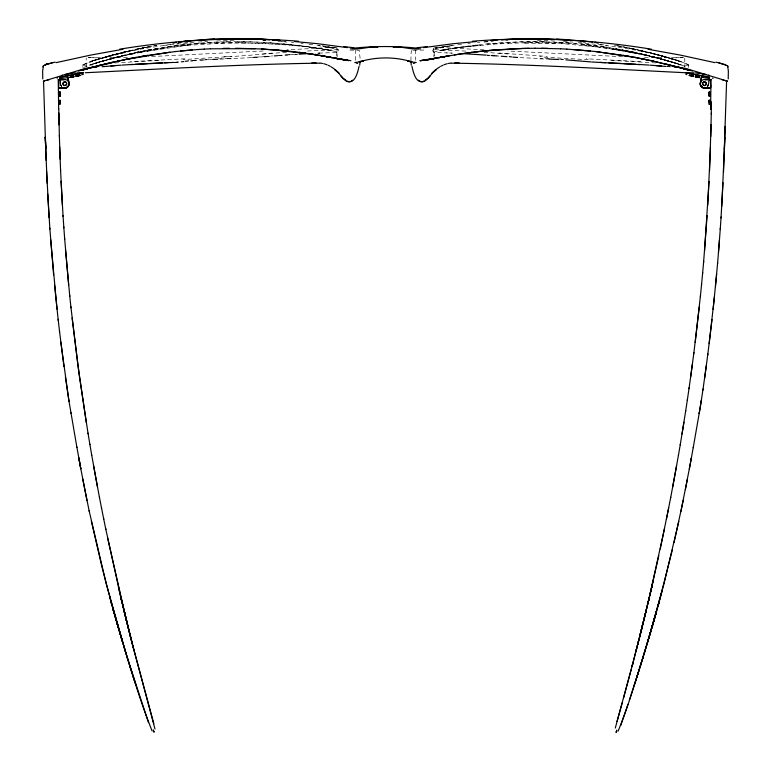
<?xml version="1.0" encoding="UTF-8"?>
<svg xmlns="http://www.w3.org/2000/svg" width="771" height="771" viewBox="0 0 771 771"><rect width="100%" height="100%" fill="white"/><g stroke="black" fill="none" stroke-linecap="round" stroke-linejoin="round"><path stroke-width="0.58" stroke-dasharray="3.85 2.89" d="M336.927 55.685L336.773 51.628L337.168 56.938M336.754 52.91L337.39 47.927M434.246 52.91L434.073 55.724L433.61 47.927M86.275 66.884L86.207 57.998M355.614 60.263L355.412 50.028M145.69 47.282L120.469 52.891L123.081 52.245L133.797 49.836L101.483 58.076L128.487 50.944L148.311 46.809L116.18 53.989L89.407 61.844L114.195 54.548L93.339 60.543L82.613 64.889L82.873 67.424M415.588 50.028L415.386 60.263M708.424 83.943L708.944 80.704M433.832 56.938L434.073 55.685M684.793 57.998L684.725 66.884M452.432 45.277L436.02 48.322L433.35 49.238L432.753 50.231L433.08 51.763L434.285 52.476L452.288 53.103L446.342 52.9M688.33 67.424L688.773 65.313L687.828 64.407M707.624 86.622L709.378 78.989L707.605 86.651A4.192 4.192 0 0 0 708.568 83.943M411.984 50.173L411.059 52.92L410.924 61.198M318.915 53.103L336.917 52.476L338.122 51.763L338.459 50.231L337.852 49.238L335.183 48.322L318.539 45.248M433.543 52.255L438.67 50.693L458.119 47.523L494.095 44.217M83.528 67.463L98.495 62.037L130.347 54.124M82.613 64.889L97.686 59.434L129.73 51.464M94.804 60.08L90.93 61.343L119.254 53.324L96.992 59.434M97.907 62.412L90.39 64.803L116.961 57.006L139.84 51.667L116.961 57.006L94.293 63.521L134.462 52.881L114.069 57.777M100.596 58.317L93.464 60.533L110.841 55.512L93.339 60.543M433.35 49.238L454.138 45.344M100.606 61.593L99.237 62.008L121.037 56.36L142.519 51.908L130.858 54.201M338.228 49.585L305.499 51.088M115.438 57.526L91.903 64.311L114.985 57.565M688.773 65.313L677.063 64.764M101.483 61.304L106.041 60.013M113.26 54.76L106.918 56.505L126.492 51.484L113.26 54.76L116.18 53.989M104.895 57.064L110.841 55.512M102.88 60.919L108.692 59.338M107.776 59.512L127.205 54.519M272.404 53.026C242.643 56.62 212.777 57.17 182.91 59.743M109.26 55.869L114.648 54.5M121.23 55.917L139.84 51.667M120.276 53.334L141.382 48.968L171.278 44.333M148.89 49.874L137.922 52.042L179.017 45.161L214.743 42.164C248.975 40.612 283.333 42.8 317.16 48.178M156.099 45.383L156.85 45.238L154.605 45.643M156.629 48.457L157.38 48.313L136.602 52.361L167.962 46.645M131.774 53.989L144.071 51.599M480.796 45.21L459.024 47.58L439.721 50.684C518.228 35.668 600.503 39.215 676.793 63.501L647.38 55.281L622.313 49.874M439.133 47.619L443.836 46.732M156.85 45.238L135.937 49.315L153.487 45.846M441.157 47.233L445.811 46.385M441.744 50.298L446.351 49.46M188.143 45.103L164.223 48.11L140.939 52.197L185.291 45.518L226.664 42.887M444.52 46.617L452.664 45.248M445.079 49.691L449.676 48.901M164.223 48.11L141.372 51.956M508.176 43.33L542.803 42.232M454.042 48.178L479.273 44.766M168.753 46.848L195.111 43.908L223.58 42.338M167.519 46.723L190.591 43.889L214.743 42.164M233.921 40.237L216.574 41.027M360.115 58.317L359.161 50.279L347.172 50.057M520.039 57.661L542.63 58.548M457.704 44.824L462.234 44.275M176.964 43.61L178.805 43.388M337.129 47.494L332.677 47.86M486.79 44.005L520.174 41.875L545.261 41.788M184.616 42.723L187.873 42.386M184.953 58.789L130.588 61.613M467.881 43.581L470.262 43.34M477.394 42.627L479.774 42.386M185.271 61.41L188.799 61.082M93.04 64.87L82.43 65.313M184.847 61.063L188.847 60.697M193.974 42.444L163.963 45.412M682.894 57.478L680.244 57.661M683.569 57.333L676.697 57.796M192.316 60.398L201.029 59.781M193.01 60.716L199.622 60.234M264.212 56.678L255.953 57.305M266.496 56.505L272.192 56.071M262.497 54.037L287.226 52.235M264.655 56.524L272.703 55.926M483.812 41.856L489.383 41.441M484.265 42.039L493.257 41.355M335.346 47.204L286.899 49.855M251.51 57.497L254.767 57.256M255.847 57.179L262.362 56.697M278.63 55.589L284.094 55.184M198.07 42.106L207.784 41.461M114.821 62.962L159.722 60.36M174.853 62.316L179.922 61.959L174.111 62.355M278.109 55.531L284.692 55.059M251.163 57.661L217.615 59.251M288.576 54.866L297.866 54.24M174.005 62.364L179.576 61.979M285.829 54.982L297.404 54.221M202.937 60.013L211.813 59.502M205.288 59.502L211.794 59.136M263.162 51.011L148.417 56.688M505.757 40.728L508.031 40.612M493.479 44.082L508.667 43.484M317.575 53.17L319.811 53.074L315.117 53.266M215.687 43.205L218.81 43.089M225.942 41.788L226.944 41.759M218.299 58.866L227.696 58.577M679.232 57.594L674.644 57.844M127.408 57.526L93.657 57.652M523.846 42.954L532.896 42.704M423.828 50.057L411.839 50.279M221.152 43.128L246.228 43.109M524.974 43.109L563.331 43.696L601.207 47.416M223.908 56.408L231.473 56.302M675.28 57.709L643.592 57.526M228.399 42.232C262.776 43.793 297.539 43.976 331.482 50.684C300.613 44.863 269.224 41.798 237.815 41.673M687.501 64.253C652.16 51.04 614.593 45.99 577.238 42.444M228.804 42.848L234.933 42.81M536.269 42.81L542.398 42.848M498.798 53.026L547.294 56.408M544.538 42.887L555.515 43.205M539.787 58.895L549.212 59.107M96.356 57.844L91.768 57.594M238.306 42.704C271.402 43.513 304.911 44.467 337.284 51.908L337.659 52.255M547.622 42.338L576.091 43.908L602.45 46.848M549.27 58.741L543.507 58.577M554.638 41.027L537.281 40.237M92.433 57.738L87.431 57.333M484.101 49.855L435.654 47.204M622.582 56.688L507.838 51.011M262.689 40.381L266.072 40.555M611.49 60.36L656.381 62.962M559.409 59.136L565.914 59.502M263.181 40.612L265.446 40.728M640.614 61.613L586.249 58.789M561.095 59.579L563.514 59.714M465.703 51.088L432.974 49.585M90.756 57.661L88.106 57.478M569.065 42.916L556.469 42.164M563.418 41.461L573.132 42.106M483.976 52.235L508.706 54.037M486.511 55.059L490.934 55.377M487.108 55.184L489.354 55.348M508.841 56.697L512.098 56.938M496.861 55.907L499.01 56.071M509.265 56.852L511.665 57.025M281.82 41.441L287.39 41.856M438.323 47.86L433.871 47.494M277.945 41.355L286.937 42.039M667.069 66.547L671.184 66.904M666.819 66.479L669.883 66.759M291.428 42.386L293.809 42.627M300.941 43.34L303.321 43.581M583.329 42.386L585.497 42.607M583.059 45.103L609.755 48.698M588.292 59.743L542.601 57.064L539.729 56.302M580.611 43.889L603.693 46.723M308.978 44.275L313.498 44.824M228.573 58.548L231.416 58.895M665.903 60.302L640.354 54.201L601.467 47.31M599.925 44.333L607.24 45.412M317.064 45.344L337.852 49.238M629.83 51.956L606.979 48.11M603.24 46.645L634.61 52.361L613.832 48.313L614.574 48.457M611.904 49.055L640.354 54.201M322.047 45.817L330.046 47.233L325.401 46.385M321.526 48.901L329.468 50.298L324.851 49.46M614.352 45.238L618.573 46.019M617.716 45.846L635.275 49.315L619.73 46.231M617.696 45.855L624.394 47.089M327.367 46.732L332.079 47.619M627.131 51.599L639.429 53.989M642.715 50.944L631.998 48.612C650.975 53.276 670.751 56.707 688.59 64.889M622.891 46.809L633.935 48.987L625.512 47.282M631.998 48.612L661.104 55.608L681.805 61.844L651.254 53.074L664.284 56.505M631.362 51.667L663.436 59.512M640.855 54.124L659.301 58.374M657.133 57.777L636.74 52.881L649.972 55.917M640.431 50.443L650.734 52.891M643.997 54.519L668.833 61.073L650.502 56.1M659.552 58.529L655.774 57.526L673.295 62.412M657.942 54.76L637.415 49.836L655.022 53.989L680.273 61.343L651.948 53.324L677.738 60.533L674.211 59.434M651.196 56.35L680.812 64.803L656.217 57.565M651.254 53.074L669.72 58.076L657.017 54.548M673.979 59.328L656.555 54.5L672.881 59.03M655.774 57.526L677.69 63.569L687.674 67.463M660.362 55.512L663.349 56.331M654.242 57.006L679.309 64.311M671.502 58.606L677.863 60.543M669.72 61.304L676.793 63.501M60.938 85.302L61.651 86.545A4.173 4.173 0 0 1 60.716 83.837M60.899 85.35L59.83 78.989M60.302 80.704L60.832 83.943M223.58 42.097A127.408 27.852 -1.7 0 1 228.447 41.981M542.755 41.981A127.408 27.852 1.7 0 1 547.622 42.097M708.549 83.866A4.192 4.192 0 0 1 707.576 86.564M60.687 83.914A4.173 4.173 0 0 0 61.661 86.593A4.192 4.192 0 0 1 60.678 83.943"/><path stroke-width="1.16" d="M709.243 100.201L709.224 104.557L709.253 100.008L709.147 102.061M709.243 92.308L709.33 91.816L709.31 95.112M709.995 100.413L709.975 104.403M710.072 92.221L710.043 96.481L710.052 95.816M709.224 94.688L709.301 96.433L709.233 94.332M709.233 93.561L709.33 92.231M709.301 95.44L709.32 92.809M59.781 77.254L59.791 79.172L59.781 77.254L83.47 72.715L59.724 77.437M709.224 95.074L709.224 96.144M709.224 93.917L709.243 91.98M60.013 91.98L59.945 93.908L59.926 91.816L60.013 92.308M726.571 82.16L723.516 172.155M710.486 83.933L710.573 79.827M709.802 101.29L710.698 101.28L710.592 109.357L711.016 79.529C708.424 79.047 712.452 87.884 710.052 88.01M709.465 77.254L709.465 79.143L709.465 77.254L685.785 72.715L689.862 73.505M711.267 113.838L711.431 102.813M711.276 113.279L710.766 136.496M711.064 124.468L709.551 170.834M725.174 126.309L724.403 149.121L724.807 137.402M710.457 147.126L707.768 205.202M724.422 148.466L721.733 206.522M709.06 181.397L704.549 250.96M723.025 182.717L721.02 217.971M360.076 61.198L359.729 65.149M728.229 78.931L728.354 70.932L727.622 65.843L718.842 62.827M707.123 215.658L703.586 262.391M720.239 229.411L721.087 216.979M720.316 228.389L718.505 252.281M719.488 239.8L717.55 263.711M702.574 273.811L703.682 261.273M717.647 262.593L715.449 286.552M701.494 285.231L702.67 272.674M716.635 273.994L713.117 309.383M700.357 296.652L701.6 284.065M700.473 295.447L695.201 342.353M714.438 296.768L709.166 343.673M699.287 306.829L693.746 353.879M711.999 319.531L707.711 355.2M55.098 62.123L45.373 64.677L43.378 65.843L42.646 70.932L42.771 78.931M58.201 79.808C60.456 78.006 57.921 88.154 58.818 87.904L64.157 87.827A4.192 4.192 0 0 0 69.014 83.634A4.192 4.192 0 0 0 64.041 79.577L58.692 79.654L59.174 79.731M693.9 352.598L690.643 377.106M707.865 353.918L704.588 378.455M692.377 364.23L689.004 388.709M701.244 400.814L701.099 401.855L703.046 389.018M706.342 365.55L702.892 390.145M693.216 447.71L699.326 412.62M687.318 400.255L689.149 387.591M685.583 411.675L687.453 399.214M685.708 410.75L682.027 434.044M683.935 422.132L680.224 444.906M699.201 413.555L701.225 400.987M699.22 413.391L701.147 401.508M678.413 455.516L680.311 444.327M709.05 80.117L709.465 78.594L701.388 77.216L700.579 82.584A4.173 4.173 0 0 0 706.487 87.528A4.192 4.192 0 0 1 700.444 82.526L701.321 77.669M678.48 455.054L672.697 487.041M359.045 66.325C357.802 71.838 355.094 84.675 347.027 81.109M676.62 465.607L670.635 497.864M691.269 458.475L693.293 447.228M689.361 468.835L691.327 458.09L689.332 469.028M689.39 468.643L680.87 511.713M670.741 497.285L666.385 519.452M685.38 489.662L687.414 479.157M668.669 507.916L660.246 549.019M664.544 528.463L648.459 601.091M683.241 500.292L674.066 542.562M658.791 555.689L650.223 593.622M615.297 728.055L632.933 663.012L631.969 666.751L645.5 613.34M678.817 521.312L663.956 583.869L647.736 641.723M651.929 586.317L651.485 588.254L653.239 580.64M651.784 586.962L648.247 601.987L649.095 598.383M650.926 590.576L641.327 630.235L645.202 614.477M672.322 550.002L658.28 605.033M644.903 615.807L646.387 609.649M648.883 599.279L645.202 614.574M648.112 602.488L639.92 635.805M640.778 632.336L639.487 637.54L642.484 625.503L637.704 644.575L638.629 640.855M636.528 649.143L636.036 651.081L638.966 639.467M637.54 645.125L632.316 665.306M662.116 590.885L662.279 590.249L660.275 597.737M631.227 669.527L623.44 698.42M658.424 604.531L658.916 602.739L649.5 635.728M660.477 596.976L650.454 632.567M622.255 702.709L617.012 721.473M652.256 626.312L655.957 613.359L652.574 625.3M654.598 618.246L656.641 610.921M655.273 615.807L641 664.024L629.367 700.107M653.76 621.118L646.059 647.332M85.938 68.609L86.15 67.877M650.907 631.006L644.296 653.23M59.213 88.077L64.157 87.865M647.332 643.101L649.327 636.374M618.014 731.274C629.377 703.952 637.241 675.03 646.243 646.782M642.571 658.916L644.469 652.613M642.927 657.663L636.991 676.668M638.639 671.512L635.535 681.217M639.94 667.329L641.424 662.54M635.718 680.677L634.263 685.217M616.434 731.322L616.068 732.45L616.829 730.07M627.951 704.347L620.79 725.347M83.461 74.218L81.591 74.835M42.983 66.855L43.369 65.853M85.523 69.168L86.111 68.407L85.677 68.966L87.855 68.397L85.032 69.265L90.949 67.569L81.687 70.132L87.721 68.484M430.073 75.924L427.491 78.738M433.331 58.5L432.136 59.213L434.516 58.413M434.169 71.52C429.726 74.777 424.879 86.034 418.451 80.194M431.943 73.033L435.596 69.756M425.197 80.174L426.488 78.97M352.549 80.194C346.121 86.034 341.274 74.777 336.831 71.52M434.401 71.366L436.338 69.727M436.396 69.159L439.865 66.846M354.785 62.557L356.992 62.191M84.897 69.457L86.073 68.744M57.642 77.919L57.073 78.16M423.973 81.109C415.906 84.675 413.198 71.838 411.955 66.325M440.8 66.277L442.872 65.284M67.954 77.582L59.916 78.681M67.848 77.293L68.667 82.584M84.261 69.583L90.949 67.569M84.868 69.351L86.487 68.754L83.075 69.824L88.492 68.262L85.099 69.226L86.545 68.821M46.915 80.377L49.286 79.586M443.903 64.783L447.257 63.665M47.031 64.147L45.518 64.639L52.158 62.827M83.037 69.91L86.641 68.773L83.885 69.631M45.219 64.725L46.906 64.195L45.373 64.677M44.371 80.916L43.369 81.206L84.617 68.629M414.759 63.068L413.343 63.482M61.516 75.481L62.624 75.153M84.222 69.448L124.748 59.627L169.919 52.187M78.449 71.028L86.844 68.706M89.157 68.079L84.511 69.351L94.448 66.682M87.692 68.484L96.645 66.113M64.745 74.556L65.882 74.257M65.294 74.797L70.113 73.659M100.085 65.256L98.813 65.574L105.964 63.82L91.585 67.424L92.732 67.135M113.067 62.162L105.02 64.051L105.964 63.82M56.071 62.644L90.853 55.059L122.936 49.267M105.02 64.051L111.988 62.412M69.988 77.505L70.46 77.437M67.077 73.958L68.349 73.669M433.225 58.75L435.451 58.268L424.561 60.34L444.655 56.572L438.66 57.719M111.275 62.576L118.907 60.861M118.059 61.054L117.5 61.179L130.569 58.461M75.77 75.491L77.746 75.115M80.068 75.481L76.001 76.319M70.479 77.399L69.891 77.437L74.093 76.599L71.067 77.235L73.332 76.734M73.756 76.763L72.628 76.955M70.248 76.599L73.727 75.895M123.639 59.868L130.029 58.567M77.871 75.847L75.924 76.223L77.861 75.992M432.406 58.933L434.044 58.606L420.108 60.707L441.118 57.237M70.383 77.37L71.115 77.312M135.918 57.449L129.673 58.644L136.371 57.362M78.507 75.028L79.982 74.739L78.526 74.97M432.666 58.885L424.291 60.35M439.48 57.546L461.154 53.816L483.6 50.992L509.544 48.968L528.916 48.303M440.684 57.314L446.727 56.196M135.629 57.497L147.473 55.416L141.739 56.399M445.146 56.485L444.106 56.668L449.927 55.637M76.406 76.165L80.078 75.471M448.433 63.463L450.804 63.058M357.869 62.104L363.324 61.082L359.103 61.882C375.602 56.842 394.559 56.418 411.897 61.882L407.676 61.082L410.027 61.564M119.63 49.199C178.679 39.504 238.885 36.488 298.56 41.248M147.261 55.454L175.345 51.541M454.244 54.905L471.881 52.332M71.096 73.149L72.522 72.927M71.501 73.418L75.683 72.908M423.491 47.648L453.097 43.725L476.295 41.547M420.079 60.687L427.336 59.868L426.739 59.955M427.385 46.53L417.169 47.763M172.771 42.858L176.193 42.395M471.283 52.409L477.606 51.638M173.07 42.81L176.414 42.357M477.124 51.696L483.6 50.992M420.706 48.804C411.492 50.154 402.481 46.144 393.22 47.233M178.486 42.077L190.283 40.786M178.641 42.058C208.883 38.405 239.463 37.606 269.86 39.687M175.046 51.58L192.22 49.932M181.368 61.815L183.777 61.564M489.884 50.385L482.935 51.059L522.507 48.438M180.568 50.992L198.157 49.498M94.737 67.376L96.895 67.183M102.109 66.711L115.101 65.66M489.537 50.423L496.061 49.864M190.832 60.899L193.01 60.716M490.809 40.497L497.979 39.919M110.928 65.93L121.066 65.169M264.212 56.678L266.496 56.505M253.563 57.478L255.953 57.305M472.44 41.248C532.115 36.488 592.321 39.504 651.37 49.199M274.341 55.907L277.56 55.666M173.668 62.403L131.263 64.61M285.212 55.107L287.458 54.943M200.479 60.177L202.937 60.013M214.598 39.042L201.915 39.803M198.012 49.508L204.228 49.113M122.175 65.092L132.998 64.407M501.458 39.678L521.62 38.723M501.343 39.687L544.326 38.637L581.064 40.805M299.042 54.163L305.422 53.777M451.324 63.155C528.337 64.253 607.799 68.879 685.756 72.744M135.301 64.282L147.569 63.617M204.132 49.122L210.406 48.795M418.624 48.322C396.66 45.952 374.34 45.952 352.376 48.322M162.334 62.865L149.757 63.501M164.512 62.75L167.779 62.586M212.661 59.454L217.615 59.251M210.348 48.804L255.278 48.669M225.874 38.675L251.115 38.762L269.754 39.678M85.244 72.744C163.201 68.879 242.692 64.234 319.676 63.155M710.428 87.904L705.099 87.846A4.173 4.173 0 0 1 700.261 83.644A4.173 4.173 0 0 1 705.214 79.606L710.563 79.654M522.237 48.448L535.305 48.245M82.882 72.763L76.965 72.84M223.012 48.371L229.421 48.274M60.61 87.73L62.47 87.701M58.49 79.808L64.07 79.721M58.644 87.759L64.176 87.682M58.239 79.529L58.557 101.28L59.473 101.309M311.763 62.952L316.139 62.914M535.141 48.245L560.652 48.804M532.106 38.55L545.328 38.675M235.695 48.245L261.841 48.987L288.065 51.059L261.456 48.968M454.861 62.914L459.237 62.952M705.186 79.721L711.016 79.529M705.07 87.682L710.611 87.759M710.467 88.077L705.118 88A4.173 4.173 0 0 1 701.292 81.128M541.579 48.274L547.988 48.371M377.78 47.233C368.519 46.144 359.508 50.154 350.294 48.804M694.035 72.84L688.117 72.763M549.212 59.107L558.541 59.454M621.455 63.501L608.868 62.865M560.594 48.795L566.868 49.122M623.643 63.617L635.902 64.282M600.156 62.412L605.601 62.692M462.513 53.604L485.99 55.107M639.94 64.61L591.636 61.979M638.205 64.407L649.028 65.092M569.287 39.803L556.604 39.042M566.772 49.113L590.432 50.992M565.885 59.859L590.682 61.902M572.843 49.498L595.954 51.58L623.739 55.454M650.136 65.169L661.441 66.027M492.014 55.454L494.172 55.608M347.721 60.437L326.345 56.572L332.34 57.719M491.503 55.512L496.861 55.907M512.86 57.121L517.649 57.478M656.102 65.66L666.057 66.46M501.285 56.244L506.99 56.678M350.892 60.707L329.882 57.237M294.705 41.547L317.903 43.725L347.509 47.648M280.191 40.487L272.067 39.822L280.403 40.497M274.939 49.864L316.756 54.905L309.846 53.816M674.307 67.183L676.475 67.376M695.317 72.908L699.499 73.418M353.831 47.763L343.615 46.53M281.116 50.385L294.194 51.734L293.394 51.638M580.92 40.786L592.726 42.077M595.655 51.541L635.371 57.497L623.527 55.416L629.261 56.399M293.876 51.696L300.102 52.457M337.708 58.529L338.864 59.213L336.946 58.538L348.714 60.61L336.484 58.413M594.788 42.357L598.132 42.81M595.01 42.395L598.431 42.858M299.119 52.332L305.808 53.238L304.593 53.054M414.008 62.191L416.215 62.557M305.326 53.16L316.756 54.905M689.534 74.768L690.729 74.97M693.486 75.519L691.5 75.115L692.3 75.317M689.178 75.471L692.165 76.05M689.178 75.481L693.601 76.29L692.772 76.242M698.478 72.927L699.904 73.149M413.131 62.104L409.767 61.516M346.709 60.35L338.334 58.885M648.064 49.267L680.147 55.059L714.929 62.644M314.915 54.606L321.95 55.782L316.023 54.789M320.196 63.058L322.567 63.463M691.385 73.775L709.522 77.437M319.734 55.406L326.894 56.668L321.073 55.637M693.331 76.223L691.385 75.992M324.273 56.196L330.316 57.314M691.385 75.847L692.83 76.127M325.854 56.485L331.52 57.546M634.629 57.362L653.5 61.179L640.431 58.461M696.04 75.992L695.529 75.895L699.018 76.647M698.786 77.437L699.634 77.514L695.5 76.763M635.082 57.449L647.361 59.868M697.389 77.158L695.153 76.589L698.179 77.235M698.14 77.312L699.528 77.572M700.887 73.659L705.706 74.797M697.514 76.29L698.998 76.599M686.845 74.681L685.785 74.218M338.594 58.933L339.895 59.203L335.549 58.268L338.594 58.933L336.811 58.538L337.775 58.75M695.943 76.772L696.627 76.917M698.767 77.399L699.258 77.505M652.093 60.861L686.489 69.351L676.553 66.682M652.941 61.054L683.308 68.484M702.651 73.669L703.923 73.958M715.902 62.123L725.781 64.725M665.036 63.82L679.415 67.424L678.268 67.135M705.118 74.257L706.255 74.556M686.383 68.629L727.622 81.196L726.629 80.916M687.115 69.631L680.051 67.569L689.313 70.132M680.051 67.569L692.551 71.028M681.843 68.079L686.778 69.448M683.279 68.484L685.901 69.226L682.508 68.262L687.925 69.824L684.455 68.821L686.739 69.583M357.657 63.482L356.241 63.068M708.376 75.153L709.484 75.481M725.424 80.83L726.215 81.109M687.963 69.91L684.359 68.773L685.332 69.082L684.889 68.407L685.477 69.168M721.714 79.586L724.085 80.377M323.743 63.665L327.097 64.783M713.069 78.401L712.491 78.16M684.513 68.754L686.132 69.351M328.128 65.284L330.2 66.277M684.927 68.744L686.103 69.457M331.135 66.846L334.604 69.159M335.404 69.756L339.057 73.033M334.662 69.727L336.599 71.366M344.512 78.97L345.803 80.174M343.509 78.738L340.927 75.924M152.128 731.033C137.305 693.939 126.598 655.032 115.197 616.694M728.017 66.855L727.631 65.863M148.504 722.658L127.205 657.422M135.879 684.976L132.949 675.868M153.728 731.149L154.065 732.209L153.304 729.838M134.597 680.986L131.494 671.271M130.048 666.674L131.677 671.801M123.89 646.551L130.203 667.088M127.562 658.675L121.317 637.858M89.099 510.662L106.186 583.628L125.837 652.998M122.406 641.491L112.73 607.953L113.597 611.114M122.811 642.86L118.329 627.633M684.85 67.877L685.062 68.609M120.816 636.133L121.818 639.573M120.633 635.487L111.226 602.508L113.308 610.054M116.768 622.274L118.782 629.203L113.019 609.003L115.197 616.79M115.987 619.489L117.876 626.071M154.981 728.961L133.961 650.213M153.834 723.709L132.602 644.884M111.862 604.792L101.782 566.193L91.325 521.071M111.467 603.404L109.655 596.744L109.858 597.496M131.166 639.236L134.096 650.84L130.222 635.574M129.644 633.184L132.429 644.334L128.42 628.423M127.649 625.262L130.646 637.309L129.355 632.104M128.063 626.9L124.044 610.642M129.788 633.839L124.931 614.236M125.615 617.051L128.034 626.842M124.343 611.875L126.984 622.669L107.583 537.83M121.461 599.944L124.931 614.333L121.249 599.048M123.755 609.408L128.815 630.003L122.03 602.247M120.083 594.142L121.673 600.85M121.037 598.142L121.885 601.756L118.358 586.731M119.91 593.381L105.588 528.222M89.263 511.472L82.719 478.916M103.536 518.122L105.868 529.6M87.007 500.639L80.743 468.411M101.464 507.675L103.757 519.211M99.392 497.044L101.618 508.494M99.498 497.623L93.513 465.376M97.435 486.809L91.662 454.813M80.762 468.537L78.796 457.772M76.849 446.987L80.801 468.787L78.825 458.003M76.917 447.469L68.918 400.747M68.85 82.439L67.935 77.187L68.812 82.526A4.192 4.192 0 0 1 62.769 87.576A4.173 4.173 0 0 0 68.754 82.439A4.173 4.173 0 0 1 62.788 87.451M60.205 80.117L59.849 78.989M89.831 444.096L91.73 455.275M88.01 433.109L89.908 444.665M88.106 433.803L79.336 375.67L72.098 317.97M86.313 422.71L77.91 365.242L70.855 306.598M65.39 377.019L69.033 401.614L60.822 342.151M70.807 412.379L70.942 413.314M411.271 65.149L410.924 61.198M63.945 366.562L59.454 330.701M58.143 319.29L59.589 331.973M58.268 320.553L54.568 285.145M69.66 295.206L70.98 307.822M57.015 309.142L50.655 239.559M69.785 296.411L65.506 249.64M68.648 284.991L64.61 238.239M53.604 274.89L49.826 228.149M63.781 226.828L64.697 239.289M63.01 215.417L63.858 227.85M49.893 229.17L47.696 193.906M63.077 216.41L61.073 181.166M49.113 217.73L46.588 171.056M62.364 204.961L60.543 169.736M47.156 183.373L45.711 148.225M60.581 170.593L59.685 146.885M60.119 159.134L59.348 135.523M46.154 160.455L45.364 137.652M45.325 137.161L45.72 148.755M45.73 148.89L45.335 137.036L45.711 148.36M45.335 137.411L43.571 81.928M58.644 108.962L58.557 101.28M59.367 136.265L58.856 113.038M59.088 124.892L58.798 108.904M710.698 101.28L710.708 102.832M59.28 104.403L59.261 100.413M60.032 96.144L60.022 95.074M59.203 95.816L59.203 96.481L59.184 92.221M60.099 101.329C60.09 97.156 60.003 108.615 60.013 102.504M60.099 102.061L60.003 100.008L60.013 101.714M59.945 95.112L59.936 94.341L59.955 96.433L59.926 92.231M60.013 101.29L60.013 102.061M60.013 93.561L59.945 95.44M60.09 101.733L60.099 102.495M59.926 92.809L59.936 93.532M47.002 64.157L45.518 64.668L47.002 64.157M63.395 84.926A1.879 1.879 0 0 0 66.605 84.309A1.879 1.879 0 0 0 64.475 81.842A1.879 1.879 0 0 0 63.395 84.926M63.501 84.829A1.754 1.754 0 0 0 66.479 84.261A1.754 1.754 0 0 0 64.494 81.967A1.754 1.754 0 0 0 63.501 84.829M703.46 85.311A1.879 1.879 0 0 0 706.313 83.721A1.879 1.879 0 0 0 703.509 82.044A1.879 1.879 0 0 0 703.46 85.311M703.528 85.186A1.754 1.754 0 0 0 706.178 83.711A1.754 1.754 0 0 0 703.576 82.16A1.754 1.754 0 0 0 703.528 85.186"/></g></svg>
